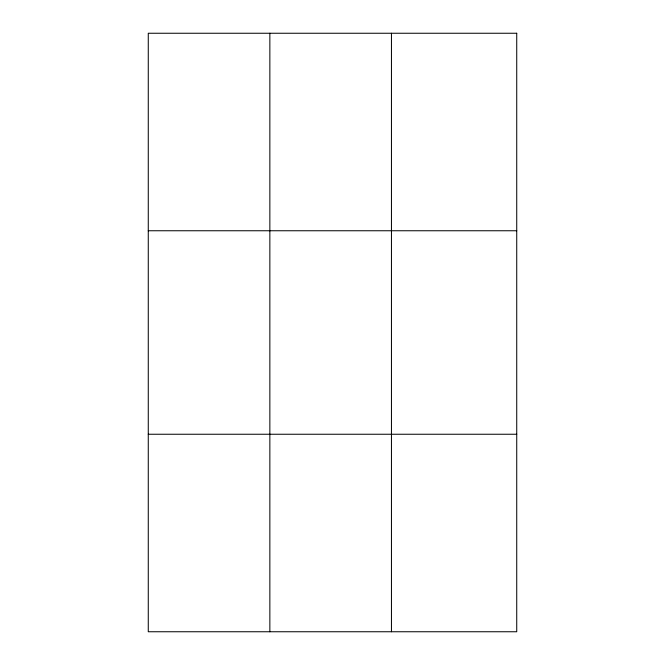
<?xml version="1.0" encoding="UTF-8"?>
<svg xmlns="http://www.w3.org/2000/svg" width="665" height="665" viewBox="0 0 665 665"><rect width="100%" height="100%" fill="white"/><g stroke="black" fill="none" stroke-linecap="round" stroke-linejoin="round"><path stroke-width="1" d="M269.857 631.75L269.857 33.25M391.452 631.75L391.452 33.25M148.27 230.755L516.73 230.755M148.27 434.245L516.73 434.245M516.73 33.25L516.73 631.75L148.27 631.75L148.27 33.25L516.73 33.25"/></g></svg>
